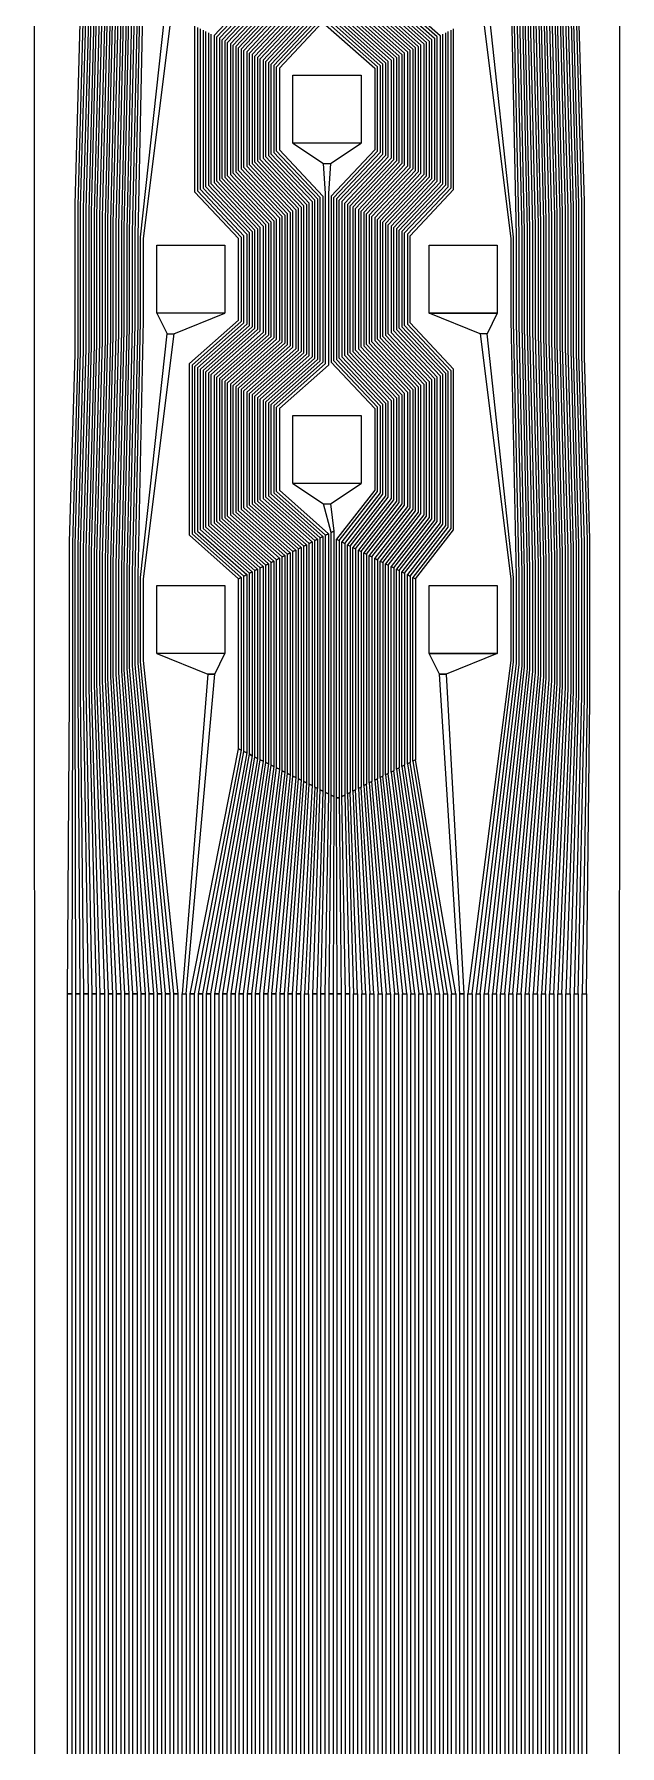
# Model space of a CAD drawing. Header units: inches. Extents: x 106592 to 209533, y 57057 to 74911.
# Drawn here: x 147996.9 to 148082.9, y 69817.7 to 70069.1 of the extents above; entities that cross this region are included whole.
import ezdxf

# ---------------------------------------------------------------- set-up
doc = ezdxf.new("R2010")
doc.units = ezdxf.units.IN
doc.header["$MEASUREMENT"] = 0
for name, color, linetype in [('metal', 221, 'Continuous'), ('nitride window', 40, 'Continuous'), ('profile', 140, 'Continuous')]:
    doc.layers.add(name, color=color, linetype=linetype)

msp = doc.modelspace()

# ---------------------------------------------------------------- linework, layer by layer
at = {"layer": 'metal'}
for points in [[(148016.45, 70175.14), (148017.45, 70175.14), (148012.95, 70139.14), (148012.95, 70127.14), (148012.15, 70089.54), (148012.15, 70076.74), (148011.35, 70039.94), (148011.35, 70026.34), (148010.55, 69990.34), (148010.55, 69975.94), (148014.45, 69928.14), (148013.85, 69928.14), (148010.15, 69975.74), (148010.15, 69990.54), (148010.95, 70026.14), (148010.95, 70040.14), (148011.75, 70076.54), (148011.75, 70089.74), (148012.15, 70126.74), (148012.15, 70139.54), (148016.45, 70175.14)], [(148063.45, 70175.14), (148062.45, 70175.14), (148066.95, 70139.14), (148066.95, 70127.14), (148067.75, 70089.54), (148067.75, 70076.74), (148068.55, 70039.94), (148068.55, 70026.34), (148069.35, 69990.34), (148069.35, 69975.94), (148064.25, 69928.14), (148064.85, 69928.14), (148069.75, 69975.74), (148069.75, 69990.54), (148068.95, 70026.14), (148068.95, 70040.14), (148068.15, 70076.54), (148068.15, 70089.74), (148067.75, 70126.74), (148067.75, 70139.54), (148063.45, 70175.14)], [(148016.45, 70125.14), (148017.45, 70125.14), (148012.95, 70089.14), (148012.95, 70077.14), (148012.15, 70039.54), (148012.15, 70026.74), (148011.35, 69989.94), (148011.35, 69976.34), (148015.65, 69928.14), (148015.05, 69928.14), (148010.95, 69976.14), (148010.95, 69990.14), (148011.75, 70026.54), (148011.75, 70039.74), (148012.55, 70076.94), (148012.55, 70089.34), (148016.45, 70125.14)], [(148063.45, 70125.14), (148062.45, 70125.14), (148066.95, 70089.14), (148066.95, 70077.14), (148067.75, 70039.54), (148067.75, 70026.74), (148068.55, 69989.94), (148068.55, 69976.34), (148063.05, 69928.14), (148063.65, 69928.14), (148068.95, 69976.14), (148068.95, 69990.14), (148068.15, 70026.54), (148068.15, 70039.74), (148067.35, 70076.94), (148067.35, 70089.34), (148063.45, 70125.14)], [(148040.45, 70100.14), (148039.45, 70100.14), (148039.75, 70095.74), (148039.75, 70070.54), (148046.95, 70064.14), (148046.95, 70052.14), (148040.55, 70045.34), (148040.55, 70020.94), (148046.95, 70014.14), (148046.95, 70002.14), (148041.35, 69994.94), (148041.75, 69994.74), (148047.35, 70001.94), (148047.35, 70014.34), (148040.95, 70021.14), (148040.95, 70045.14), (148047.35, 70051.94), (148047.35, 70064.34), (148040.15, 70070.74), (148040.15, 70095.74), (148040.45, 70100.14)], [(148016.45, 70075.14), (148017.45, 70075.14), (148012.95, 70039.14), (148012.95, 70027.14), (148012.15, 69989.54), (148012.15, 69976.74), (148016.85, 69928.14), (148016.25, 69928.14), (148011.75, 69976.54), (148011.75, 69989.74), (148012.55, 70026.94), (148012.55, 70039.34), (148016.45, 70075.14)], [(148063.45, 70075.14), (148062.45, 70075.14), (148066.95, 70039.14), (148066.95, 70027.14), (148067.75, 69989.54), (148067.75, 69976.74), (148061.85, 69928.14), (148062.45, 69928.14), (148068.15, 69976.54), (148068.15, 69989.74), (148067.35, 70026.94), (148067.35, 70039.34), (148063.45, 70075.14)], [(148034.95, 70063.14), (148044.95, 70063.14), (148044.95, 70053.14), (148034.95, 70053.14)], [(148044.95, 70053.14), (148034.95, 70053.14), (148039.45, 70050.14), (148040.45, 70050.14), (148044.95, 70053.14)], [(148039.45, 70050.14), (148040.45, 70050.14), (148040.15, 70045.74), (148040.15, 70020.54), (148032.95, 70014.14), (148032.95, 70002.14), (148040.15, 69995.74), (148039.75, 69995.54), (148032.55, 70001.94), (148032.55, 70014.34), (148039.75, 70020.74), (148039.75, 70045.74), (148039.45, 70050.14)], [(148014.95, 70038.14), (148024.95, 70038.14), (148024.95, 70028.14), (148014.95, 70028.14)], [(148054.95, 70038.14), (148064.95, 70038.14), (148064.95, 70028.14), (148054.95, 70028.14)], [(148024.95, 70028.14), (148014.95, 70028.14), (148016.45, 70025.14), (148017.45, 70025.14), (148024.95, 70028.14)], [(148054.95, 70028.14), (148064.95, 70028.14), (148063.45, 70025.14), (148062.45, 70025.14), (148054.95, 70028.14)], [(148016.45, 70025.14), (148017.45, 70025.14), (148012.95, 69989.14), (148012.95, 69977.14), (148018.05, 69928.14), (148017.45, 69928.14), (148012.55, 69976.94), (148012.55, 69989.34), (148016.45, 70025.14)], [(148063.45, 70025.14), (148062.45, 70025.14), (148066.95, 69989.14), (148066.95, 69977.14), (148060.65, 69928.14), (148061.25, 69928.14), (148067.35, 69976.94), (148067.35, 69989.34), (148063.45, 70025.14)], [(148034.95, 70013.14), (148044.95, 70013.14), (148044.95, 70003.14), (148034.95, 70003.14)], [(148044.95, 70003.14), (148034.95, 70003.14), (148039.45, 70000.14), (148040.45, 70000.14), (148044.95, 70003.14)], [(148039.45, 70000.14), (148040.45, 70000.14), (148040.95, 69996.14), (148040.55, 69995.94)], [(148038.95, 69995.14), (148039.35, 69995.34), (148039.35, 69957.94), (148038.95, 69958.14)], [(148039.75, 69995.54), (148040.15, 69995.74), (148040.15, 69957.54), (148039.75, 69957.74)], [(148040.55, 69995.94), (148040.95, 69996.14), (148040.95, 69957.14), (148040.55, 69957.34)], [(148034.15, 69992.74), (148034.55, 69992.94), (148034.55, 69960.34), (148034.15, 69960.54)], [(148034.95, 69993.14), (148035.35, 69993.34), (148035.35, 69959.94), (148034.95, 69960.14)], [(148035.75, 69993.54), (148036.15, 69993.74), (148036.15, 69959.54), (148035.75, 69959.74)], [(148036.55, 69993.94), (148036.95, 69994.14), (148036.95, 69959.14), (148036.55, 69959.34)], [(148037.35, 69994.34), (148037.75, 69994.54), (148037.75, 69958.74), (148037.35, 69958.94)], [(148038.15, 69994.74), (148038.55, 69994.94), (148038.55, 69958.34), (148038.15, 69958.54)], [(148041.35, 69994.94), (148041.75, 69994.74), (148041.75, 69956.94), (148041.35, 69956.94)], [(148042.15, 69994.54), (148042.55, 69994.34), (148042.55, 69957.34), (148042.15, 69957.14)], [(148042.95, 69994.14), (148043.35, 69993.94), (148043.35, 69957.74), (148042.95, 69957.54)], [(148043.75, 69993.74), (148044.15, 69993.54), (148044.15, 69958.14), (148043.75, 69957.94)], [(148044.55, 69993.34), (148044.95, 69993.14), (148044.95, 69958.54), (148044.55, 69958.34)], [(148045.35, 69992.94), (148045.75, 69992.74), (148045.75, 69958.94), (148045.35, 69958.74)], [(148029.35, 69990.34), (148029.75, 69990.54), (148029.75, 69962.74), (148029.35, 69962.94)], [(148030.15, 69990.74), (148030.55, 69990.94), (148030.55, 69962.34), (148030.15, 69962.54)], [(148030.95, 69991.14), (148031.35, 69991.34), (148031.35, 69961.94), (148030.95, 69962.14)], [(148031.75, 69991.54), (148032.15, 69991.74), (148032.15, 69961.54), (148031.75, 69961.74)], [(148032.55, 69991.94), (148032.95, 69992.14), (148032.95, 69961.14), (148032.55, 69961.34)], [(148033.35, 69992.34), (148033.75, 69992.54), (148033.75, 69960.74), (148033.35, 69960.94)], [(148046.15, 69992.54), (148046.55, 69992.34), (148046.55, 69959.34), (148046.15, 69959.14)], [(148046.95, 69992.14), (148047.35, 69991.94), (148047.35, 69959.74), (148046.95, 69959.54)], [(148047.75, 69991.74), (148048.15, 69991.54), (148048.15, 69960.14), (148047.75, 69959.94)], [(148048.55, 69991.34), (148048.95, 69991.14), (148048.95, 69960.54), (148048.55, 69960.34)], [(148049.35, 69990.94), (148049.75, 69990.74), (148049.75, 69960.94), (148049.35, 69960.74)], [(148050.15, 69990.54), (148050.55, 69990.34), (148050.55, 69961.34), (148050.15, 69961.14)], [(148014.95, 69988.14), (148024.95, 69988.14), (148024.95, 69978.14), (148014.95, 69978.14)], [(148026.95, 69989.14), (148027.35, 69989.34), (148027.35, 69963.94), (148026.95, 69964.14)], [(148027.75, 69989.54), (148028.15, 69989.74), (148028.15, 69963.54), (148027.75, 69963.74)], [(148028.55, 69989.94), (148028.95, 69990.14), (148028.95, 69963.14), (148028.55, 69963.34)], [(148050.95, 69990.14), (148051.35, 69989.94), (148051.35, 69961.74), (148050.95, 69961.54)], [(148051.75, 69989.74), (148052.15, 69989.54), (148052.15, 69962.14), (148051.75, 69961.94)], [(148052.55, 69989.34), (148052.95, 69989.14), (148052.95, 69962.54), (148052.55, 69962.34)], [(148054.95, 69988.14), (148064.95, 69988.14), (148064.95, 69978.14), (148054.95, 69978.14)], [(148024.95, 69978.14), (148014.95, 69978.14), (148022.45, 69975.14), (148023.45, 69975.14), (148024.95, 69978.14)], [(148054.95, 69978.14), (148064.95, 69978.14), (148057.45, 69975.14), (148056.45, 69975.14), (148054.95, 69978.14)], [(148023.45, 69975.14), (148022.45, 69975.14), (148018.65, 69928.14), (148019.25, 69928.14)], [(148056.45, 69975.14), (148057.45, 69975.14), (148060.05, 69928.14), (148059.45, 69928.14)], [(148026.95, 69964.14), (148027.35, 69963.94), (148020.45, 69928.14), (148019.85, 69928.14)], [(148027.75, 69963.74), (148028.15, 69963.54), (148021.65, 69928.14), (148021.05, 69928.14)], [(148028.55, 69963.34), (148028.95, 69963.14), (148022.85, 69928.14), (148022.25, 69928.14)], [(148029.35, 69962.94), (148029.75, 69962.74), (148024.05, 69928.14), (148023.45, 69928.14)], [(148030.15, 69962.54), (148030.55, 69962.34), (148025.25, 69928.14), (148024.65, 69928.14)], [(148052.95, 69962.54), (148052.55, 69962.34), (148058.25, 69928.14), (148058.85, 69928.14)], [(148030.95, 69962.14), (148031.35, 69961.94), (148026.45, 69928.14), (148025.85, 69928.14)], [(148031.75, 69961.74), (148032.15, 69961.54), (148027.65, 69928.14), (148027.05, 69928.14)], [(148032.55, 69961.34), (148032.95, 69961.14), (148028.85, 69928.14), (148028.25, 69928.14)], [(148033.35, 69960.94), (148033.75, 69960.74), (148030.05, 69928.14), (148029.45, 69928.14)], [(148034.15, 69960.54), (148034.55, 69960.34), (148031.25, 69928.14), (148030.65, 69928.14)], [(148034.95, 69960.14), (148035.35, 69959.94), (148032.45, 69928.14), (148031.85, 69928.14)], [(148048.15, 69960.14), (148047.75, 69959.94), (148051.05, 69928.14), (148051.65, 69928.14)], [(148048.95, 69960.54), (148048.55, 69960.34), (148052.25, 69928.14), (148052.85, 69928.14)], [(148049.75, 69960.94), (148049.35, 69960.74), (148053.45, 69928.14), (148054.05, 69928.14)], [(148050.55, 69961.34), (148050.15, 69961.14), (148054.65, 69928.14), (148055.25, 69928.14)], [(148051.35, 69961.74), (148050.95, 69961.54), (148055.85, 69928.14), (148056.45, 69928.14)], [(148052.15, 69962.14), (148051.75, 69961.94), (148057.05, 69928.14), (148057.65, 69928.14)], [(148035.75, 69959.74), (148036.15, 69959.54), (148033.65, 69928.14), (148033.05, 69928.14)], [(148034.85, 69928.14), (148034.25, 69928.14), (148036.55, 69959.34), (148036.95, 69959.14)], [(148037.35, 69958.94), (148037.75, 69958.74), (148036.05, 69928.14), (148035.45, 69928.14)], [(148036.65, 69928.14), (148037.25, 69928.14), (148038.55, 69958.34), (148038.15, 69958.54)], [(148038.95, 69958.14), (148039.35, 69957.94), (148038.45, 69928.14), (148037.85, 69928.14)], [(148039.75, 69957.74), (148040.15, 69957.54), (148039.65, 69928.14), (148039.05, 69928.14)], [(148043.85, 69928.14), (148044.45, 69928.14), (148043.35, 69957.74), (148042.95, 69957.54)], [(148044.15, 69958.14), (148043.75, 69957.94), (148045.05, 69928.14), (148045.65, 69928.14)], [(148044.95, 69958.54), (148044.55, 69958.34), (148046.25, 69928.14), (148046.85, 69928.14)], [(148045.75, 69958.94), (148045.35, 69958.74), (148047.45, 69928.14), (148048.05, 69928.14)], [(148046.55, 69959.34), (148046.15, 69959.14), (148048.65, 69928.14), (148049.25, 69928.14)], [(148047.35, 69959.74), (148046.95, 69959.54), (148049.85, 69928.14), (148050.45, 69928.14)], [(148040.55, 69957.34), (148040.95, 69957.14), (148040.85, 69928.14), (148040.25, 69928.14)], [(148041.35, 69956.94), (148041.75, 69956.94), (148042.05, 69928.14), (148041.45, 69928.14)], [(148042.15, 69957.14), (148042.55, 69957.34), (148043.25, 69928.14), (148042.65, 69928.14)], [(148001.85, 69928.14), (148002.45, 69928.14), (148002.45, 64118.14), (148001.85, 64118.14)], [(148003.05, 69928.14), (148003.65, 69928.14), (148003.65, 64118.14), (148003.05, 64118.14)], [(148004.25, 69928.14), (148004.85, 69928.14), (148004.85, 64118.14), (148004.25, 64118.14)], [(148005.45, 69928.14), (148006.05, 69928.14), (148006.05, 64118.14), (148005.45, 64118.14)], [(148006.65, 69928.14), (148007.25, 69928.14), (148007.25, 64118.14), (148006.65, 64118.14)], [(148007.85, 69928.14), (148008.45, 69928.14), (148008.45, 64118.14), (148007.85, 64118.14)], [(148009.05, 69928.14), (148009.65, 69928.14), (148009.65, 64118.14), (148009.05, 64118.14)], [(148010.25, 69928.14), (148010.85, 69928.14), (148010.85, 64118.14), (148010.25, 64118.14)], [(148011.45, 69928.14), (148012.05, 69928.14), (148012.05, 64118.14), (148011.45, 64118.14)], [(148012.65, 69928.14), (148013.25, 69928.14), (148013.25, 64118.14), (148012.65, 64118.14)], [(148013.85, 69928.14), (148014.45, 69928.14), (148014.45, 64118.14), (148013.85, 64118.14)], [(148015.05, 69928.14), (148015.65, 69928.14), (148015.65, 64118.14), (148015.05, 64118.14)], [(148016.25, 69928.14), (148016.85, 69928.14), (148016.85, 64118.14), (148016.25, 64118.14)], [(148017.45, 69928.14), (148018.05, 69928.14), (148018.05, 64118.14), (148017.45, 64118.14)], [(148018.65, 69928.14), (148019.25, 69928.14), (148019.25, 64118.14), (148018.65, 64118.14)], [(148019.85, 69928.14), (148020.45, 69928.14), (148020.45, 64118.14), (148019.85, 64118.14)], [(148021.05, 69928.14), (148021.65, 69928.14), (148021.65, 64118.14), (148021.05, 64118.14)], [(148022.25, 69928.14), (148022.85, 69928.14), (148022.85, 64118.14), (148022.25, 64118.14)], [(148023.45, 69928.14), (148024.05, 69928.14), (148024.05, 64118.14), (148023.45, 64118.14)], [(148024.65, 69928.14), (148025.25, 69928.14), (148025.25, 64118.14), (148024.65, 64118.14)], [(148025.85, 69928.14), (148026.45, 69928.14), (148026.45, 64118.14), (148025.85, 64118.14)], [(148027.05, 69928.14), (148027.65, 69928.14), (148027.65, 64118.14), (148027.05, 64118.14)], [(148028.25, 69928.14), (148028.85, 69928.14), (148028.85, 64118.14), (148028.25, 64118.14)], [(148029.45, 69928.14), (148030.05, 69928.14), (148030.05, 64118.14), (148029.45, 64118.14)], [(148030.65, 69928.14), (148031.25, 69928.14), (148031.25, 64118.14), (148030.65, 64118.14)], [(148031.85, 69928.14), (148032.45, 69928.14), (148032.45, 64118.14), (148031.85, 64118.14)], [(148033.05, 69928.14), (148033.65, 69928.14), (148033.65, 64118.14), (148033.05, 64118.14)], [(148034.25, 69928.14), (148034.85, 69928.14), (148034.85, 64118.14), (148034.25, 64118.14)], [(148035.45, 69928.14), (148036.05, 69928.14), (148036.05, 64118.14), (148035.45, 64118.14)], [(148036.65, 69928.14), (148037.25, 69928.14), (148037.25, 64118.14), (148036.65, 64118.14)], [(148037.85, 69928.14), (148038.45, 69928.14), (148038.45, 64118.14), (148037.85, 64118.14)], [(148039.05, 69928.14), (148039.65, 69928.14), (148039.65, 64118.14), (148039.05, 64118.14)], [(148040.25, 69928.14), (148040.85, 69928.14), (148040.85, 64118.14), (148040.25, 64118.14)], [(148041.45, 69928.14), (148042.05, 69928.14), (148042.05, 64118.14), (148041.45, 64118.14)], [(148042.65, 69928.14), (148043.25, 69928.14), (148043.25, 64118.14), (148042.65, 64118.14)], [(148043.85, 69928.14), (148044.45, 69928.14), (148044.45, 64118.14), (148043.85, 64118.14)], [(148045.05, 69928.14), (148045.65, 69928.14), (148045.65, 64118.14), (148045.05, 64118.14)], [(148046.25, 69928.14), (148046.85, 69928.14), (148046.85, 64118.14), (148046.25, 64118.14)], [(148047.45, 69928.14), (148048.05, 69928.14), (148048.05, 64118.14), (148047.45, 64118.14)], [(148048.65, 69928.14), (148049.25, 69928.14), (148049.25, 64118.14), (148048.65, 64118.14)], [(148049.85, 69928.14), (148050.45, 69928.14), (148050.45, 64118.14), (148049.85, 64118.14)], [(148051.05, 69928.14), (148051.65, 69928.14), (148051.65, 64118.14), (148051.05, 64118.14)], [(148052.25, 69928.14), (148052.85, 69928.14), (148052.85, 64118.14), (148052.25, 64118.14)], [(148053.45, 69928.14), (148054.05, 69928.14), (148054.05, 64118.14), (148053.45, 64118.14)], [(148054.65, 69928.14), (148055.25, 69928.14), (148055.25, 64118.14), (148054.65, 64118.14)], [(148055.85, 69928.14), (148056.45, 69928.14), (148056.45, 64118.14), (148055.85, 64118.14)], [(148057.05, 69928.14), (148057.65, 69928.14), (148057.65, 64118.14), (148057.05, 64118.14)], [(148058.25, 69928.14), (148058.85, 69928.14), (148058.85, 64118.14), (148058.25, 64118.14)], [(148059.45, 69928.14), (148060.05, 69928.14), (148060.05, 64118.14), (148059.45, 64118.14)], [(148060.65, 69928.14), (148061.25, 69928.14), (148061.25, 64118.14), (148060.65, 64118.14)], [(148061.85, 69928.14), (148062.45, 69928.14), (148062.45, 64118.14), (148061.85, 64118.14)], [(148063.05, 69928.14), (148063.65, 69928.14), (148063.65, 64118.14), (148063.05, 64118.14)], [(148064.25, 69928.14), (148064.85, 69928.14), (148064.85, 64118.14), (148064.25, 64118.14)], [(148065.45, 69928.14), (148066.05, 69928.14), (148066.05, 64118.14), (148065.45, 64118.14)], [(148066.65, 69928.14), (148067.25, 69928.14), (148067.25, 64118.14), (148066.65, 64118.14)], [(148067.85, 69928.14), (148068.45, 69928.14), (148068.45, 64118.14), (148067.85, 64118.14)], [(148069.05, 69928.14), (148069.65, 69928.14), (148069.65, 64118.14), (148069.05, 64118.14)], [(148070.25, 69928.14), (148070.85, 69928.14), (148070.85, 64118.14), (148070.25, 64118.14)], [(148071.45, 69928.14), (148072.05, 69928.14), (148072.05, 64118.14), (148071.45, 64118.14)], [(148072.65, 69928.14), (148073.25, 69928.14), (148073.25, 64118.14), (148072.65, 64118.14)], [(148073.85, 69928.14), (148074.45, 69928.14), (148074.45, 64118.14), (148073.85, 64118.14)], [(148075.05, 69928.14), (148075.65, 69928.14), (148075.65, 64118.14), (148075.05, 64118.14)], [(148076.25, 69928.14), (148076.85, 69928.14), (148076.85, 64118.14), (148076.25, 64118.14)], [(148077.45, 69928.14), (148078.05, 69928.14), (148078.05, 64118.14), (148077.45, 64118.14)]]:
    msp.add_lwpolyline(points, close=True, dxfattribs=at)
for points in [[(148010.55, 70075.94), (148009.75, 70040.74), (148009.75, 70025.54), (148008.95, 69991.14), (148008.95, 69975.14), (148012.05, 69928.14), (148011.45, 69928.14), (148008.55, 69974.94), (148008.55, 69991.34), (148009.35, 70025.34), (148009.35, 70040.94), (148010.15, 70075.74)], [(148011.35, 70076.34), (148010.55, 70040.34), (148010.55, 70025.94), (148009.75, 69990.74), (148009.75, 69975.54), (148013.25, 69928.14), (148012.65, 69928.14), (148009.35, 69975.34), (148009.35, 69990.94), (148010.15, 70025.74), (148010.15, 70040.54), (148010.95, 70076.14)], [(148029.75, 70075.74), (148023.35, 70068.94), (148023.35, 70047.34), (148029.75, 70040.54), (148029.75, 70025.74), (148022.55, 70019.34), (148022.55, 69996.94), (148029.75, 69990.54), (148029.35, 69990.34), (148022.15, 69996.74), (148022.15, 70019.54), (148029.35, 70025.94), (148029.35, 70040.34), (148022.95, 70047.14), (148022.95, 70069.14)], [(148068.55, 70076.34), (148069.35, 70040.34), (148069.35, 70025.94), (148070.15, 69990.74), (148070.15, 69975.54), (148065.45, 69928.14), (148066.05, 69928.14), (148070.55, 69975.34), (148070.55, 69990.94), (148069.75, 70025.74), (148069.75, 70040.54), (148068.95, 70076.14)], [(148069.35, 70075.94), (148070.15, 70040.74), (148070.15, 70025.54), (148070.95, 69991.14), (148070.95, 69975.14), (148066.65, 69928.14), (148067.25, 69928.14), (148071.35, 69974.94), (148071.35, 69991.34), (148070.55, 70025.34), (148070.55, 70040.94), (148069.75, 70075.74)], [(148005.75, 70073.54), (148004.95, 70043.14), (148004.95, 70023.14), (148004.15, 69993.54), (148004.15, 69972.74), (148004.85, 69928.14), (148004.25, 69928.14), (148003.75, 69972.54), (148003.75, 69993.74), (148004.55, 70022.94), (148004.55, 70043.34), (148005.35, 70073.34)], [(148006.55, 70073.94), (148005.75, 70042.74), (148005.75, 70023.54), (148004.95, 69993.14), (148004.95, 69973.14), (148006.05, 69928.14), (148005.45, 69928.14), (148004.55, 69972.94), (148004.55, 69993.34), (148005.35, 70023.34), (148005.35, 70042.94), (148006.15, 70073.74)], [(148007.35, 70074.34), (148006.55, 70042.34), (148006.55, 70023.94), (148005.75, 69992.74), (148005.75, 69973.54), (148007.25, 69928.14), (148006.65, 69928.14), (148005.35, 69973.34), (148005.35, 69992.94), (148006.15, 70023.74), (148006.15, 70042.54), (148006.95, 70074.14)], [(148008.15, 70074.74), (148007.35, 70041.94), (148007.35, 70024.34), (148006.55, 69992.34), (148006.55, 69973.94), (148008.45, 69928.14), (148007.85, 69928.14), (148006.15, 69973.74), (148006.15, 69992.54), (148006.95, 70024.14), (148006.95, 70042.14), (148007.75, 70074.54)], [(148008.95, 70075.14), (148008.15, 70041.54), (148008.15, 70024.74), (148007.35, 69991.94), (148007.35, 69974.34), (148009.65, 69928.14), (148009.05, 69928.14), (148006.95, 69974.14), (148006.95, 69992.14), (148007.75, 70024.54), (148007.75, 70041.74), (148008.55, 70074.94)], [(148009.75, 70075.54), (148008.95, 70041.14), (148008.95, 70025.14), (148008.15, 69991.54), (148008.15, 69974.74), (148010.85, 69928.14), (148010.25, 69928.14), (148007.75, 69974.54), (148007.75, 69991.74), (148008.55, 70024.94), (148008.55, 70041.34), (148009.35, 70075.34)], [(148030.55, 70075.34), (148024.15, 70068.54), (148024.15, 70047.74), (148030.55, 70040.94), (148030.55, 70025.34), (148023.35, 70018.94), (148023.35, 69997.34), (148030.55, 69990.94), (148030.15, 69990.74), (148022.95, 69997.14), (148022.95, 70019.14), (148030.15, 70025.54), (148030.15, 70040.74), (148023.75, 70047.54), (148023.75, 70068.74), (148030.15, 70075.54)], [(148031.35, 70074.94), (148024.95, 70068.14), (148024.95, 70048.14), (148031.35, 70041.34), (148031.35, 70024.94), (148024.15, 70018.54), (148024.15, 69997.74), (148031.35, 69991.34), (148030.95, 69991.14), (148023.75, 69997.54), (148023.75, 70018.74), (148030.95, 70025.14), (148030.95, 70041.14), (148024.55, 70047.94), (148024.55, 70068.34), (148030.95, 70075.14)], [(148032.15, 70074.54), (148025.75, 70067.74), (148025.75, 70048.54), (148032.15, 70041.74), (148032.15, 70024.54), (148024.95, 70018.14), (148024.95, 69998.14), (148032.15, 69991.74), (148031.75, 69991.54), (148024.55, 69997.94), (148024.55, 70018.34), (148031.75, 70024.74), (148031.75, 70041.54), (148025.35, 70048.34), (148025.35, 70067.94), (148031.75, 70074.74)], [(148032.95, 70074.14), (148026.55, 70067.34), (148026.55, 70048.94), (148032.95, 70042.14), (148032.95, 70024.14), (148025.75, 70017.74), (148025.75, 69998.54), (148032.95, 69992.14), (148032.55, 69991.94), (148025.35, 69998.34), (148025.35, 70017.94), (148032.55, 70024.34), (148032.55, 70041.94), (148026.15, 70048.74), (148026.15, 70067.54), (148032.55, 70074.34)], [(148033.75, 70073.74), (148027.35, 70066.94), (148027.35, 70049.34), (148033.75, 70042.54), (148033.75, 70023.74), (148026.55, 70017.34), (148026.55, 69998.94), (148033.75, 69992.54), (148033.35, 69992.34), (148026.15, 69998.74), (148026.15, 70017.54), (148033.35, 70023.94), (148033.35, 70042.34), (148026.95, 70049.14), (148026.95, 70067.14), (148033.35, 70073.94)], [(148034.55, 70073.34), (148028.15, 70066.54), (148028.15, 70049.74), (148034.55, 70042.94), (148034.55, 70023.34), (148027.35, 70016.94), (148027.35, 69999.34), (148034.55, 69992.94), (148034.15, 69992.74), (148026.95, 69999.14), (148026.95, 70017.14), (148034.15, 70023.54), (148034.15, 70042.74), (148027.75, 70049.54), (148027.75, 70066.74), (148034.15, 70073.54)], [(148045.35, 70073.34), (148052.55, 70066.94), (148052.55, 70049.34), (148046.15, 70042.54), (148046.15, 70023.74), (148052.55, 70016.94), (148052.55, 69999.34), (148046.95, 69992.14), (148047.35, 69991.94), (148052.95, 69999.14), (148052.95, 70017.14), (148046.55, 70023.94), (148046.55, 70042.34), (148052.95, 70049.14), (148052.95, 70067.14), (148045.75, 70073.54)], [(148046.15, 70073.74), (148053.35, 70067.34), (148053.35, 70048.94), (148046.95, 70042.14), (148046.95, 70024.14), (148053.35, 70017.34), (148053.35, 69998.94), (148047.75, 69991.74), (148048.15, 69991.54), (148053.75, 69998.74), (148053.75, 70017.54), (148047.35, 70024.34), (148047.35, 70041.94), (148053.75, 70048.74), (148053.75, 70067.54), (148046.55, 70073.94)], [(148046.95, 70074.14), (148054.15, 70067.74), (148054.15, 70048.54), (148047.75, 70041.74), (148047.75, 70024.54), (148054.15, 70017.74), (148054.15, 69998.54), (148048.55, 69991.34), (148048.95, 69991.14), (148054.55, 69998.34), (148054.55, 70017.94), (148048.15, 70024.74), (148048.15, 70041.54), (148054.55, 70048.34), (148054.55, 70067.94), (148047.35, 70074.34)], [(148047.75, 70074.54), (148054.95, 70068.14), (148054.95, 70048.14), (148048.55, 70041.34), (148048.55, 70024.94), (148054.95, 70018.14), (148054.95, 69998.14), (148049.35, 69990.94), (148049.75, 69990.74), (148055.35, 69997.94), (148055.35, 70018.34), (148048.95, 70025.14), (148048.95, 70041.14), (148055.35, 70047.94), (148055.35, 70068.34), (148048.15, 70074.74)], [(148048.55, 70074.94), (148055.75, 70068.54), (148055.75, 70047.74), (148049.35, 70040.94), (148049.35, 70025.34), (148055.75, 70018.54), (148055.75, 69997.74), (148050.15, 69990.54), (148050.55, 69990.34), (148056.15, 69997.54), (148056.15, 70018.74), (148049.75, 70025.54), (148049.75, 70040.74), (148056.15, 70047.54), (148056.15, 70068.74), (148048.95, 70075.14)], [(148049.35, 70075.34), (148056.55, 70068.94), (148056.55, 70047.34), (148050.15, 70040.54), (148050.15, 70025.74), (148056.55, 70018.94), (148056.55, 69997.34), (148050.95, 69990.14), (148051.35, 69989.94), (148056.95, 69997.14), (148056.95, 70019.14), (148050.55, 70025.94), (148050.55, 70040.34), (148056.95, 70047.14), (148056.95, 70069.14)], [(148070.15, 70075.54), (148070.95, 70041.14), (148070.95, 70025.14), (148071.75, 69991.54), (148071.75, 69974.74), (148067.85, 69928.14), (148068.45, 69928.14), (148072.15, 69974.54), (148072.15, 69991.74), (148071.35, 70024.94), (148071.35, 70041.34), (148070.55, 70075.34)], [(148070.95, 70075.14), (148071.75, 70041.54), (148071.75, 70024.74), (148072.55, 69991.94), (148072.55, 69974.34), (148069.05, 69928.14), (148069.65, 69928.14), (148072.95, 69974.14), (148072.95, 69992.14), (148072.15, 70024.54), (148072.15, 70041.74), (148071.35, 70074.94)], [(148071.75, 70074.74), (148072.55, 70041.94), (148072.55, 70024.34), (148073.35, 69992.34), (148073.35, 69973.94), (148070.25, 69928.14), (148070.85, 69928.14), (148073.75, 69973.74), (148073.75, 69992.54), (148072.95, 70024.14), (148072.95, 70042.14), (148072.15, 70074.54)], [(148072.55, 70074.34), (148073.35, 70042.34), (148073.35, 70023.94), (148074.15, 69992.74), (148074.15, 69973.54), (148071.45, 69928.14), (148072.05, 69928.14), (148074.55, 69973.34), (148074.55, 69992.94), (148073.75, 70023.74), (148073.75, 70042.54), (148072.95, 70074.14)], [(148073.35, 70073.94), (148074.15, 70042.74), (148074.15, 70023.54), (148074.95, 69993.14), (148074.95, 69973.14), (148072.65, 69928.14), (148073.25, 69928.14), (148075.35, 69972.94), (148075.35, 69993.34), (148074.55, 70023.34), (148074.55, 70042.94), (148073.75, 70073.74)], [(148074.15, 70073.54), (148074.95, 70043.14), (148074.95, 70023.14), (148075.75, 69993.54), (148075.75, 69972.74), (148073.85, 69928.14), (148074.45, 69928.14), (148076.15, 69972.54), (148076.15, 69993.74), (148075.35, 70022.94), (148075.35, 70043.34), (148074.55, 70073.34)], [(148004.15, 70072.74), (148003.35, 70043.94), (148003.35, 70022.34), (148002.55, 69994.34), (148002.55, 69971.94), (148002.45, 69928.14), (148001.85, 69928.14), (148002.15, 69971.74), (148002.15, 69994.54), (148002.95, 70022.14), (148002.95, 70044.14), (148003.75, 70072.54)], [(148004.95, 70073.14), (148004.15, 70043.54), (148004.15, 70022.74), (148003.35, 69993.94), (148003.35, 69972.34), (148003.65, 69928.14), (148003.05, 69928.14), (148002.95, 69972.14), (148002.95, 69994.14), (148003.75, 70022.54), (148003.75, 70043.74), (148004.55, 70072.94)], [(148035.35, 70072.94), (148028.95, 70066.14), (148028.95, 70050.14), (148035.35, 70043.34), (148035.35, 70022.94), (148028.15, 70016.54), (148028.15, 69999.74), (148035.35, 69993.34), (148034.95, 69993.14), (148027.75, 69999.54), (148027.75, 70016.74), (148034.95, 70023.14), (148034.95, 70043.14), (148028.55, 70049.94), (148028.55, 70066.34), (148034.95, 70073.14)], [(148036.15, 70072.54), (148029.75, 70065.74), (148029.75, 70050.54), (148036.15, 70043.74), (148036.15, 70022.54), (148028.95, 70016.14), (148028.95, 70000.14), (148036.15, 69993.74), (148035.75, 69993.54), (148028.55, 69999.94), (148028.55, 70016.34), (148035.75, 70022.74), (148035.75, 70043.54), (148029.35, 70050.34), (148029.35, 70065.94), (148035.75, 70072.74)], [(148036.95, 70072.14), (148030.55, 70065.34), (148030.55, 70050.94), (148036.95, 70044.14), (148036.95, 70022.14), (148029.75, 70015.74), (148029.75, 70000.54), (148036.95, 69994.14), (148036.55, 69993.94), (148029.35, 70000.34), (148029.35, 70015.94), (148036.55, 70022.34), (148036.55, 70043.94), (148030.15, 70050.74), (148030.15, 70065.54), (148036.55, 70072.34)], [(148037.75, 70071.74), (148031.35, 70064.94), (148031.35, 70051.34), (148037.75, 70044.54), (148037.75, 70021.74), (148030.55, 70015.34), (148030.55, 70000.94), (148037.75, 69994.54), (148037.35, 69994.34), (148030.15, 70000.74), (148030.15, 70015.54), (148037.35, 70021.94), (148037.35, 70044.34), (148030.95, 70051.14), (148030.95, 70065.14), (148037.35, 70071.94)], [(148038.55, 70071.34), (148032.15, 70064.54), (148032.15, 70051.74), (148038.55, 70044.94), (148038.55, 70021.34), (148031.35, 70014.94), (148031.35, 70001.34), (148038.55, 69994.94), (148038.15, 69994.74), (148030.95, 70001.14), (148030.95, 70015.14), (148038.15, 70021.54), (148038.15, 70044.74), (148031.75, 70051.54), (148031.75, 70064.74), (148038.15, 70071.54)], [(148039.35, 70070.94), (148032.95, 70064.14), (148032.95, 70052.14), (148039.35, 70045.34), (148039.35, 70020.94), (148032.15, 70014.54), (148032.15, 70001.74), (148039.35, 69995.34), (148038.95, 69995.14), (148031.75, 70001.54), (148031.75, 70014.74), (148038.95, 70021.14), (148038.95, 70045.14), (148032.55, 70051.94), (148032.55, 70064.34), (148038.95, 70071.14)], [(148040.55, 70070.94), (148047.75, 70064.54), (148047.75, 70051.74), (148041.35, 70044.94), (148041.35, 70021.34), (148047.75, 70014.54), (148047.75, 70001.74), (148042.15, 69994.54), (148042.55, 69994.34), (148048.15, 70001.54), (148048.15, 70014.74), (148041.75, 70021.54), (148041.75, 70044.74), (148048.15, 70051.54), (148048.15, 70064.74), (148040.95, 70071.14)], [(148041.35, 70071.34), (148048.55, 70064.94), (148048.55, 70051.34), (148042.15, 70044.54), (148042.15, 70021.74), (148048.55, 70014.94), (148048.55, 70001.34), (148042.95, 69994.14), (148043.35, 69993.94), (148048.95, 70001.14), (148048.95, 70015.14), (148042.55, 70021.94), (148042.55, 70044.34), (148048.95, 70051.14), (148048.95, 70065.14), (148041.75, 70071.54)], [(148042.15, 70071.74), (148049.35, 70065.34), (148049.35, 70050.94), (148042.95, 70044.14), (148042.95, 70022.14), (148049.35, 70015.34), (148049.35, 70000.94), (148043.75, 69993.74), (148044.15, 69993.54), (148049.75, 70000.74), (148049.75, 70015.54), (148043.35, 70022.34), (148043.35, 70043.94), (148049.75, 70050.74), (148049.75, 70065.54), (148042.55, 70071.94)], [(148042.95, 70072.14), (148050.15, 70065.74), (148050.15, 70050.54), (148043.75, 70043.74), (148043.75, 70022.54), (148050.15, 70015.74), (148050.15, 70000.54), (148044.55, 69993.34), (148044.95, 69993.14), (148050.55, 70000.34), (148050.55, 70015.94), (148044.15, 70022.74), (148044.15, 70043.54), (148050.55, 70050.34), (148050.55, 70065.94), (148043.35, 70072.34)], [(148043.75, 70072.54), (148050.95, 70066.14), (148050.95, 70050.14), (148044.55, 70043.34), (148044.55, 70022.94), (148050.95, 70016.14), (148050.95, 70000.14), (148045.35, 69992.94), (148045.75, 69992.74), (148051.35, 69999.94), (148051.35, 70016.34), (148044.95, 70023.14), (148044.95, 70043.14), (148051.35, 70049.94), (148051.35, 70066.34), (148044.15, 70072.74)], [(148044.55, 70072.94), (148051.75, 70066.54), (148051.75, 70049.74), (148045.35, 70042.94), (148045.35, 70023.34), (148051.75, 70016.54), (148051.75, 69999.74), (148046.15, 69992.54), (148046.55, 69992.34), (148052.15, 69999.54), (148052.15, 70016.74), (148045.75, 70023.54), (148045.75, 70042.74), (148052.15, 70049.54), (148052.15, 70066.74), (148044.95, 70073.14)], [(148074.95, 70073.14), (148075.75, 70043.54), (148075.75, 70022.74), (148076.55, 69993.94), (148076.55, 69972.34), (148075.05, 69928.14), (148075.65, 69928.14), (148076.95, 69972.14), (148076.95, 69994.14), (148076.15, 70022.54), (148076.15, 70043.74), (148075.35, 70072.94)], [(148075.75, 70072.74), (148076.55, 70043.94), (148076.55, 70022.34), (148077.35, 69994.34), (148077.35, 69971.94), (148076.25, 69928.14), (148076.85, 69928.14), (148077.75, 69971.74), (148077.75, 69994.54), (148076.95, 70022.14), (148076.95, 70044.14), (148076.15, 70072.54)], [(148076.55, 70072.34), (148077.35, 70044.34), (148077.35, 70021.94), (148078.15, 69994.74), (148078.15, 69971.54), (148077.45, 69928.14), (148078.05, 69928.14), (148078.55, 69971.34), (148078.55, 69994.94), (148077.75, 70021.74), (148077.75, 70044.54), (148076.95, 70072.14)], [(148020.95, 70070.14), (148020.95, 70046.14), (148027.35, 70039.34), (148027.35, 70026.94), (148020.15, 70020.54), (148020.15, 69995.74), (148027.35, 69989.34), (148026.95, 69989.14), (148019.75, 69995.54), (148019.75, 70020.74), (148026.95, 70027.14), (148026.95, 70039.14), (148020.55, 70045.94), (148020.55, 70070.34)], [(148021.75, 70069.74), (148021.75, 70046.54), (148028.15, 70039.74), (148028.15, 70026.54), (148020.95, 70020.14), (148020.95, 69996.14), (148028.15, 69989.74), (148027.75, 69989.54), (148020.55, 69995.94), (148020.55, 70020.34), (148027.75, 70026.74), (148027.75, 70039.54), (148021.35, 70046.34), (148021.35, 70069.94)], [(148022.55, 70069.34), (148022.55, 70046.94), (148028.95, 70040.14), (148028.95, 70026.14), (148021.75, 70019.74), (148021.75, 69996.54), (148028.95, 69990.14), (148028.55, 69989.94), (148021.35, 69996.34), (148021.35, 70019.94), (148028.55, 70026.34), (148028.55, 70039.94), (148022.15, 70046.74), (148022.15, 70069.54)], [(148057.35, 70069.34), (148057.35, 70046.94), (148050.95, 70040.14), (148050.95, 70026.14), (148057.35, 70019.34), (148057.35, 69996.94), (148051.75, 69989.74), (148052.15, 69989.54), (148057.75, 69996.74), (148057.75, 70019.54), (148051.35, 70026.34), (148051.35, 70039.94), (148057.75, 70046.74), (148057.75, 70069.54)], [(148058.15, 70069.74), (148058.15, 70046.54), (148051.75, 70039.74), (148051.75, 70026.54), (148058.15, 70019.74), (148058.15, 69996.54), (148052.55, 69989.34), (148052.95, 69989.14), (148058.55, 69996.34), (148058.55, 70019.94), (148052.15, 70026.74), (148052.15, 70039.54), (148058.55, 70046.34), (148058.55, 70069.94)]]:
    msp.add_lwpolyline(points, dxfattribs=at)
at = {"layer": 'nitride window'}
for points in [[(148034.95, 70063.14), (148044.95, 70063.14), (148044.95, 70053.14), (148034.95, 70053.14)], [(148014.95, 70038.14), (148024.95, 70038.14), (148024.95, 70028.14), (148014.95, 70028.14)], [(148054.95, 70038.14), (148064.95, 70038.14), (148064.95, 70028.14), (148054.95, 70028.14)], [(148034.95, 70013.14), (148044.95, 70013.14), (148044.95, 70003.14), (148034.95, 70003.14)], [(148014.95, 69988.14), (148024.95, 69988.14), (148024.95, 69978.14), (148014.95, 69978.14)], [(148054.95, 69988.14), (148064.95, 69988.14), (148064.95, 69978.14), (148054.95, 69978.14)]]:
    msp.add_lwpolyline(points, close=True, dxfattribs=at)
at = {"layer": 'profile'}
msp.add_lwpolyline([(148039.95, 71116.74), (148014.95, 70988.14), (148010.95, 70938.14), (147996.95, 70098.14), (147997.45, 67408.07), (148082.44, 67408.07), (148082.95, 70098.14), (148068.95, 70938.14), (148064.95, 70988.14)], close=True, dxfattribs=at)

doc.saveas('drawing.dxf')
